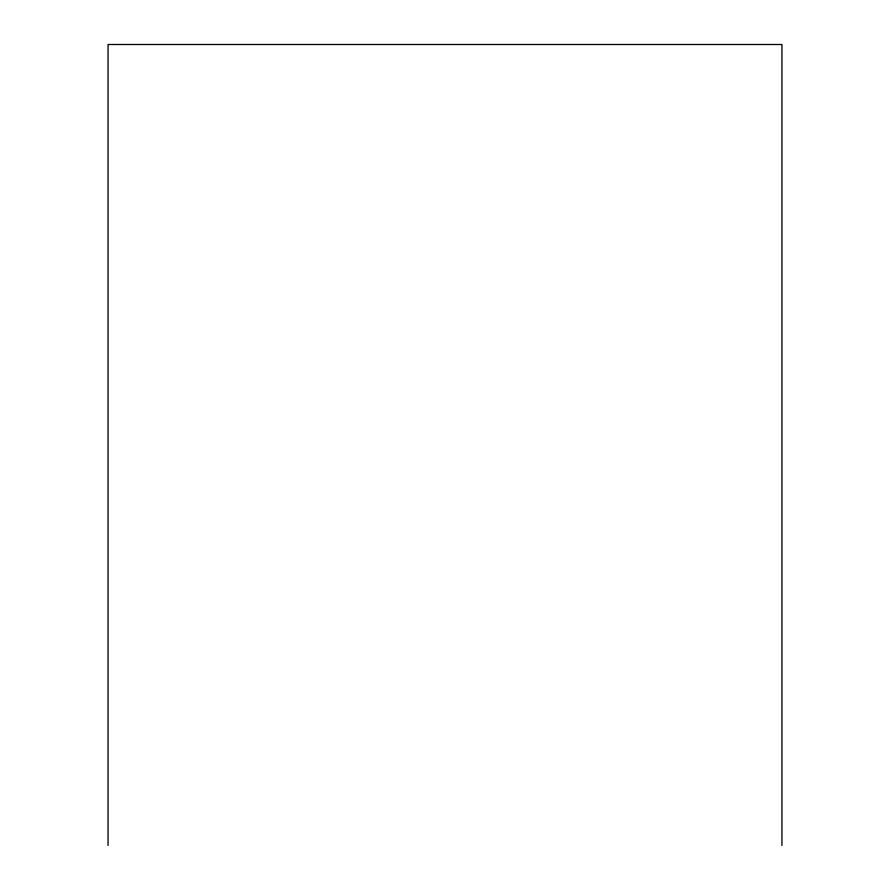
<?xml version="1.0" encoding="UTF-8"?>
<svg xmlns="http://www.w3.org/2000/svg" width="890" height="890" viewBox="0 0 890 890"><rect width="100%" height="100%" fill="white"/><g stroke="black" fill="none" stroke-linecap="round" stroke-linejoin="round"><path stroke-width="1.33" d="M781.943 845.5L781.943 44.5L108.057 44.5L108.057 845.5"/></g></svg>
